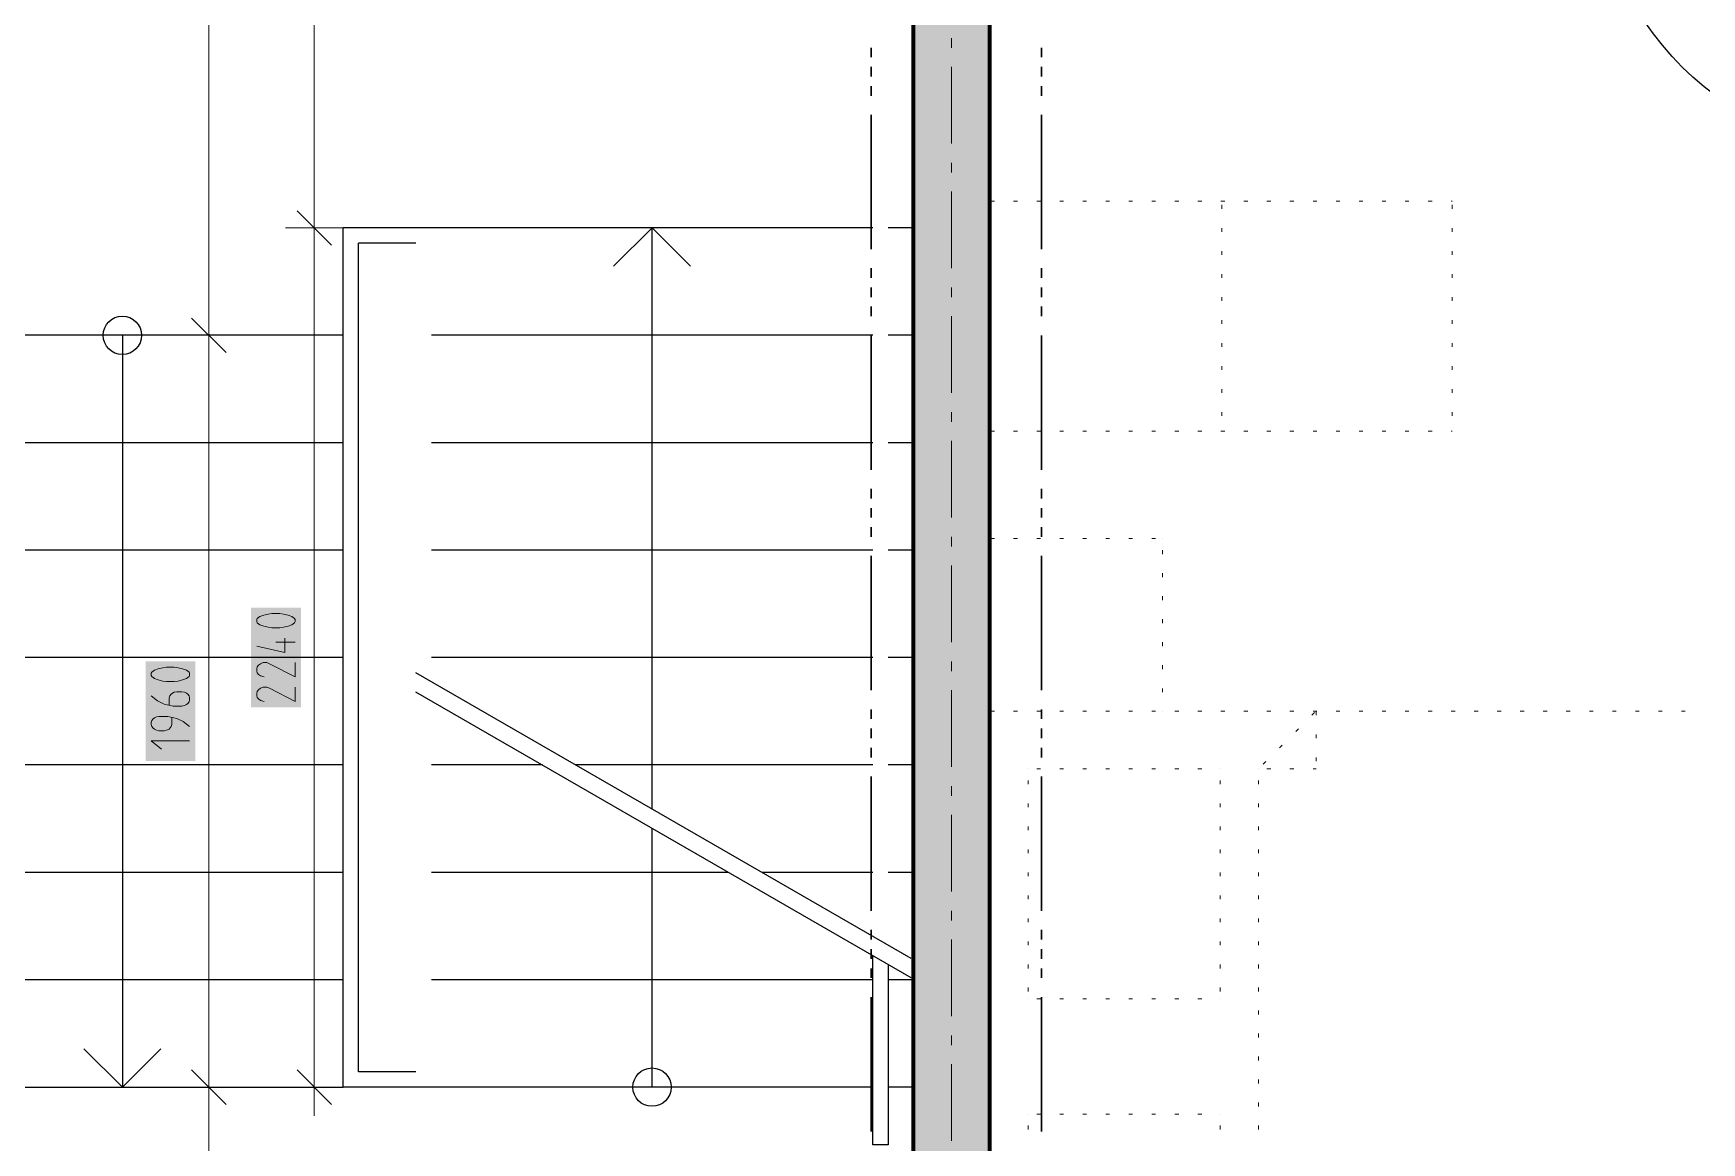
# Model space of a CAD drawing. Header units: millimetres. Extents: x 0 to 594, y 0 to 420.
# Drawn here: x 139.31 to 183.26, y 172.93 to 202.17 of the extents above; entities that cross this region are included whole.
import ezdxf

# ---------------------------------------------------------------- set-up
doc = ezdxf.new("R2010")
doc.units = ezdxf.units.MM
doc.header["$LTSCALE"] = 8
for name, color, linetype in [('PDF_Dvere', 7, 'Continuous'), ('PDF_Koty delkove', 7, 'Continuous'), ('PDF_Nabytek', 7, 'Continuous'), ('PDF_Osy hlavni', 7, 'Continuous'), ('PDF_Pozarni useky', 7, 'Continuous'), ('PDF_Schody 2D', 7, 'Continuous'), ('PDF_Steny obvodove nosne', 7, 'Continuous')]:
    doc.layers.add(name, color=color, linetype=linetype)

msp = doc.modelspace()

# ---------------------------------------------------------------- hatches: boundary and pattern name
at = {"layer": 'PDF_Steny obvodove nosne', "true_color": 0xc0c0c0, "transparency": 33554559}
msp.add_hatch(color=9, dxfattribs=at).paths.add_polyline_path([(164.505, 156.144), (164.505, 243.542), (162.483, 243.542), (162.483, 158.368), (162.483, 156.144)])

# ---------------------------------------------------------------- linework, layer by layer
at = {"layer": 'PDF_Dvere', "lineweight": 25}
msp.add_lwpolyline([(188.134, 206.995), (188.465, 206.995), (188.465, 198.908, -0.414213), (180.378, 206.995), (181.309, 206.995)], format="xyb", dxfattribs=at)
at = {"layer": 'PDF_Koty delkove', "lineweight": 18}
for points in [[(143.935, 138.502), (143.935, 148.114), (143.935, 154.678), (143.935, 158.419), (143.935, 174.392), (143.935, 177.336), (143.935, 194.207), (143.935, 194.825), (143.935, 261.386), (143.935, 264.115)], [(146.711, 174.392), (146.711, 197.037), (146.711, 215.791), (146.711, 219.835), (146.711, 243.694), (146.711, 258.858), (146.711, 261.386)], [(147.166, 196.583), (146.257, 197.492)], [(147.47, 197.037), (146.711, 197.037), (145.953, 197.037)], [(144.39, 193.752), (143.48, 194.662)], [(144.693, 194.207), (143.935, 194.207), (143.177, 194.207)], [(145.936, 186.228), (145.936, 185.85), (145.195, 186.012)], [(146.206, 186.12), (145.701, 186.12)], [(143.024, 185.461), (142.822, 185.461), (142.722, 185.447), (142.603, 185.42), (142.502, 185.38), (142.435, 185.326), (142.418, 185.299), (142.418, 185.245), (142.435, 185.218), (142.502, 185.164), (142.603, 185.124), (142.722, 185.096), (142.822, 185.082), (143.024, 185.082), (143.125, 185.096), (143.243, 185.124), (143.344, 185.164), (143.412, 185.218), (143.429, 185.245), (143.429, 185.299)], [(143.429, 185.299), (143.412, 185.326), (143.344, 185.38), (143.243, 185.42), (143.125, 185.447), (143.024, 185.461)], [(146.206, 185.58), (146.206, 185.202), (145.532, 185.553), (145.464, 185.58), (145.363, 185.58), (145.296, 185.553), (145.246, 185.513), (145.211, 185.472), (145.195, 185.418), (145.195, 185.364), (145.211, 185.31), (145.246, 185.27), (145.296, 185.229), (145.396, 185.202)], [(142.89, 184.462), (142.89, 184.651), (142.907, 184.705), (142.94, 184.745), (142.974, 184.772), (143.024, 184.799), (143.092, 184.813), (143.226, 184.813), (143.294, 184.799), (143.344, 184.772), (143.378, 184.745), (143.412, 184.705), (143.429, 184.651), (143.429, 184.597), (143.412, 184.543), (143.378, 184.502), (143.344, 184.476), (143.294, 184.448), (143.226, 184.434), (142.991, 184.434), (142.755, 184.489), (142.586, 184.57), (142.418, 184.705)], [(146.206, 184.932), (146.206, 184.554), (145.532, 184.905), (145.464, 184.932), (145.363, 184.932), (145.296, 184.905), (145.246, 184.865), (145.211, 184.824), (145.195, 184.77), (145.195, 184.716), (145.211, 184.662), (145.246, 184.622), (145.296, 184.581), (145.396, 184.554)], [(143.429, 183.895), (143.261, 184.03), (143.092, 184.111), (142.856, 184.165), (142.62, 184.165), (142.553, 184.151), (142.502, 184.124), (142.469, 184.097), (142.435, 184.057), (142.418, 184.003), (142.418, 183.949), (142.435, 183.895), (142.469, 183.854)], [(142.469, 183.854), (142.502, 183.828), (142.553, 183.8), (142.62, 183.786), (142.755, 183.786), (142.822, 183.8), (142.89, 183.828), (142.94, 183.895), (142.957, 183.949), (142.957, 184.138)], [(143.429, 183.516), (142.418, 183.516), (142.687, 183.301)], [(144.39, 173.937), (143.48, 174.847)], [(147.166, 173.937), (146.257, 174.847)], [(144.693, 174.392), (143.935, 174.392), (143.177, 174.392)], [(147.47, 174.392), (146.711, 174.392), (145.953, 174.392)], [(146.711, 174.392), (146.711, 173.634)]]:
    msp.add_lwpolyline(points, dxfattribs=at)
msp.add_lwpolyline([(145.801, 186.876), (145.598, 186.876), (145.498, 186.862), (145.38, 186.835), (145.279, 186.795), (145.211, 186.742), (145.195, 186.714), (145.195, 186.661), (145.211, 186.633), (145.279, 186.58), (145.38, 186.539), (145.498, 186.511), (145.598, 186.498), (145.801, 186.498), (145.902, 186.511), (146.02, 186.539), (146.121, 186.58), (146.189, 186.633), (146.206, 186.661), (146.206, 186.714), (146.189, 186.742), (146.121, 186.795), (146.02, 186.835), (145.902, 186.862)], close=True, dxfattribs=at)
at = {"layer": 'PDF_Koty delkove', "color": 7, "lineweight": 18, "true_color": 0xffffff, "transparency": 33554559}
for points in [[(146.358, 184.402), (146.358, 187.027), (145.043, 184.402), (145.043, 187.027)], [(143.581, 182.987), (143.581, 185.612), (142.267, 182.987), (142.267, 185.612)]]:
    msp.add_solid(points, dxfattribs=at)
at = {"layer": 'PDF_Nabytek', "lineweight": 13}
for points in [[(164.629, 197.745), (164.556, 197.745)], [(164.556, 197.745), (164.556, 197.745)], [(165.235, 197.745), (165.134, 197.745)], [(165.842, 197.745), (165.741, 197.745)], [(166.448, 197.745), (166.347, 197.745)], [(167.055, 197.745), (166.954, 197.745)], [(167.661, 197.745), (167.56, 197.745)], [(168.268, 197.745), (168.167, 197.745)], [(168.875, 197.745), (168.774, 197.745)], [(169.481, 197.745), (169.38, 197.745)], [(170.088, 197.745), (169.987, 197.745)], [(170.694, 197.745), (170.593, 197.745)], [(170.622, 197.745), (170.622, 197.745)], [(170.622, 197.541), (170.622, 197.642)], [(171.301, 197.745), (171.2, 197.745)], [(171.907, 197.745), (171.806, 197.745)], [(172.514, 197.745), (172.413, 197.745)], [(173.121, 197.745), (173.02, 197.745)], [(173.727, 197.745), (173.626, 197.745)], [(174.334, 197.745), (174.233, 197.745)], [(174.94, 197.745), (174.839, 197.745)], [(175.547, 197.745), (175.446, 197.745)], [(176.154, 197.745), (176.052, 197.745)], [(176.687, 197.745), (176.659, 197.745)], [(176.687, 197.745), (176.687, 197.745)], [(176.687, 197.745), (176.687, 197.745)], [(176.687, 197.745), (176.687, 197.745)], [(176.687, 197.642), (176.687, 197.541), (176.687, 197.642)], [(170.622, 196.934), (170.622, 197.035)], [(176.687, 197.035), (176.687, 196.934), (176.687, 197.035)], [(170.622, 196.327), (170.622, 196.429)], [(176.687, 196.429), (176.687, 196.327), (176.687, 196.429)], [(170.622, 195.721), (170.622, 195.822)], [(176.687, 195.822), (176.687, 195.721), (176.687, 195.822)], [(170.622, 195.114), (170.622, 195.215)], [(176.687, 195.215), (176.687, 195.114), (176.687, 195.215)], [(170.622, 194.508), (170.622, 194.609)], [(176.687, 194.609), (176.687, 194.508), (176.687, 194.609)], [(170.622, 193.901), (170.622, 194.002)], [(176.687, 194.002), (176.687, 193.901), (176.687, 194.002)], [(170.622, 193.295), (170.622, 193.396)], [(176.687, 193.396), (176.687, 193.295), (176.687, 193.396)], [(170.622, 192.688), (170.622, 192.789)], [(176.687, 192.688), (176.687, 192.789), (176.687, 192.688)], [(170.622, 192.081), (170.622, 192.182)], [(176.687, 192.081), (176.687, 192.182), (176.687, 192.081)], [(164.629, 191.679), (164.556, 191.679)], [(164.556, 191.679), (164.556, 191.679)], [(165.235, 191.679), (165.134, 191.679)], [(165.842, 191.679), (165.741, 191.679)], [(166.448, 191.679), (166.347, 191.679)], [(167.055, 191.679), (166.954, 191.679)], [(167.661, 191.679), (167.56, 191.679)], [(168.268, 191.679), (168.167, 191.679)], [(168.875, 191.679), (168.774, 191.679)], [(169.481, 191.679), (169.38, 191.679)], [(170.088, 191.679), (169.987, 191.679)], [(170.694, 191.679), (170.593, 191.679)], [(170.622, 191.679), (170.622, 191.679)], [(171.301, 191.679), (171.2, 191.679)], [(171.907, 191.679), (171.806, 191.679)], [(172.514, 191.679), (172.413, 191.679)], [(173.121, 191.679), (173.02, 191.679)], [(173.727, 191.679), (173.626, 191.679)], [(174.334, 191.679), (174.233, 191.679)], [(174.94, 191.679), (174.839, 191.679)], [(175.547, 191.679), (175.446, 191.679)], [(176.154, 191.679), (176.052, 191.679)], [(176.687, 191.679), (176.659, 191.679)], [(176.687, 191.679), (176.687, 191.679)], [(176.687, 191.679), (176.687, 191.679)], [(176.687, 191.679), (176.687, 191.679)], [(164.505, 188.849), (164.505, 188.849)], [(164.505, 188.849), (164.505, 188.849)], [(164.505, 188.442), (164.505, 188.543)], [(164.629, 188.849), (164.527, 188.849)], [(165.235, 188.849), (165.134, 188.849)], [(165.842, 188.849), (165.741, 188.849)], [(166.448, 188.849), (166.347, 188.849)], [(167.055, 188.849), (166.954, 188.849)], [(167.661, 188.849), (167.56, 188.849)], [(168.268, 188.849), (168.167, 188.849)], [(168.875, 188.849), (168.774, 188.849)], [(169.055, 188.849), (169.055, 188.849)], [(169.055, 188.849), (169.055, 188.849)], [(169.055, 188.442), (169.055, 188.543)], [(164.505, 187.835), (164.505, 187.936)], [(169.055, 187.835), (169.055, 187.936)], [(164.505, 187.229), (164.505, 187.33)], [(169.055, 187.229), (169.055, 187.33)], [(164.505, 186.622), (164.505, 186.723)], [(169.055, 186.622), (169.055, 186.723)], [(164.505, 186.016), (164.505, 186.117)], [(169.055, 186.016), (169.055, 186.117)], [(164.505, 185.409), (164.505, 185.51)], [(169.055, 185.409), (169.055, 185.51)], [(164.505, 184.802), (164.505, 184.903)], [(169.055, 184.802), (169.055, 184.903)], [(164.505, 184.299), (164.505, 184.299)], [(164.505, 184.299), (164.505, 184.299)], [(164.505, 184.299), (164.505, 184.299)], [(164.505, 184.196), (164.505, 184.297)], [(164.629, 184.299), (164.527, 184.299)], [(165.235, 184.299), (165.134, 184.299)], [(165.842, 184.299), (165.741, 184.299)], [(166.448, 184.299), (166.347, 184.299)], [(167.055, 184.299), (166.954, 184.299)], [(167.661, 184.299), (167.56, 184.299)], [(168.268, 184.299), (168.167, 184.299)], [(168.875, 184.299), (168.774, 184.299)], [(169.055, 184.299), (169.055, 184.299)], [(169.481, 184.299), (169.38, 184.299)], [(170.088, 184.299), (169.987, 184.299)], [(170.694, 184.299), (170.593, 184.299)], [(171.301, 184.299), (171.2, 184.299)], [(171.907, 184.299), (171.806, 184.299)], [(172.514, 184.299), (172.413, 184.299)], [(172.992, 184.193), (173.063, 184.264)], [(173.121, 184.299), (173.02, 184.299)], [(173.099, 184.299), (173.099, 184.299)], [(173.099, 184.299), (173.099, 184.299)], [(173.099, 184.196), (173.099, 184.297)], [(173.727, 184.299), (173.626, 184.299)], [(174.334, 184.299), (174.233, 184.299)], [(174.94, 184.299), (174.839, 184.299)], [(175.547, 184.299), (175.446, 184.299)], [(176.154, 184.299), (176.052, 184.299)], [(176.76, 184.299), (176.659, 184.299)], [(177.367, 184.299), (177.266, 184.299)], [(177.973, 184.299), (177.872, 184.299)], [(178.58, 184.299), (178.479, 184.299)], [(179.186, 184.299), (179.085, 184.299)], [(179.793, 184.299), (179.692, 184.299)], [(180.4, 184.299), (180.299, 184.299)], [(181.006, 184.299), (180.905, 184.299)], [(181.613, 184.299), (181.512, 184.299)], [(182.219, 184.299), (182.118, 184.299)], [(182.826, 184.299), (182.725, 184.299)], [(164.505, 183.589), (164.505, 183.69)], [(172.563, 183.764), (172.634, 183.835)], [(173.099, 183.589), (173.099, 183.69)], [(172.134, 183.335), (172.206, 183.406)], [(164.505, 182.983), (164.505, 183.084)], [(171.705, 182.906), (171.777, 182.977)], [(173.099, 182.983), (173.099, 183.084)], [(164.505, 182.376), (164.505, 182.477)], [(165.516, 182.783), (165.516, 182.783)], [(165.516, 182.783), (165.516, 182.783)], [(165.516, 182.376), (165.516, 182.477)], [(165.842, 182.783), (165.741, 182.783)], [(166.448, 182.783), (166.347, 182.783)], [(167.055, 182.783), (166.954, 182.783)], [(167.661, 182.783), (167.56, 182.783)], [(168.268, 182.783), (168.167, 182.783)], [(168.875, 182.783), (168.774, 182.783)], [(169.481, 182.783), (169.38, 182.783)], [(170.088, 182.783), (169.987, 182.783)], [(170.571, 182.783), (170.571, 182.783)], [(170.571, 182.783), (170.571, 182.783)], [(170.571, 182.376), (170.571, 182.477)], [(171.582, 182.783), (171.582, 182.783)], [(171.582, 182.783), (171.582, 182.783)], [(171.582, 182.783), (171.582, 182.783)], [(171.582, 182.376), (171.582, 182.477)], [(171.907, 182.783), (171.806, 182.783)], [(172.514, 182.783), (172.413, 182.783)], [(173.099, 182.783), (173.02, 182.783)], [(173.099, 182.783), (173.099, 182.783)], [(173.099, 182.783), (173.099, 182.783)], [(164.505, 181.769), (164.505, 181.871)], [(165.516, 181.769), (165.516, 181.871)], [(170.571, 181.769), (170.571, 181.871)], [(171.582, 181.769), (171.582, 181.871)], [(164.505, 181.163), (164.505, 181.264)], [(165.516, 181.163), (165.516, 181.264)], [(170.571, 181.163), (170.571, 181.264)], [(171.582, 181.163), (171.582, 181.264)], [(164.505, 180.556), (164.505, 180.657)], [(165.516, 180.556), (165.516, 180.657)], [(170.571, 180.556), (170.571, 180.657)], [(171.582, 180.556), (171.582, 180.657)], [(164.505, 179.95), (164.505, 180.051)], [(165.516, 179.95), (165.516, 180.051)], [(170.571, 179.95), (170.571, 180.051)], [(171.582, 179.95), (171.582, 180.051)], [(164.505, 179.343), (164.505, 179.444)], [(165.516, 179.343), (165.516, 179.444)], [(170.571, 179.343), (170.571, 179.444)], [(171.582, 179.343), (171.582, 179.444)], [(164.505, 178.737), (164.505, 178.838)], [(165.516, 178.737), (165.516, 178.838)], [(170.571, 178.737), (170.571, 178.838)], [(171.582, 178.737), (171.582, 178.838)], [(164.505, 178.13), (164.505, 178.231)], [(165.516, 178.13), (165.516, 178.231)], [(170.571, 178.13), (170.571, 178.231)], [(171.582, 178.13), (171.582, 178.231)], [(164.505, 177.523), (164.505, 177.625)], [(165.516, 177.523), (165.516, 177.625)], [(170.571, 177.523), (170.571, 177.625)], [(171.582, 177.523), (171.582, 177.625)], [(164.505, 176.917), (164.505, 177.018)], [(165.516, 176.917), (165.516, 177.018)], [(165.516, 176.717), (165.516, 176.717)], [(165.516, 176.717), (165.516, 176.717)], [(165.842, 176.717), (165.741, 176.717)], [(166.448, 176.717), (166.347, 176.717)], [(167.055, 176.717), (166.954, 176.717)], [(167.661, 176.717), (167.56, 176.717)], [(168.268, 176.717), (168.167, 176.717)], [(168.875, 176.717), (168.774, 176.717)], [(169.481, 176.717), (169.38, 176.717)], [(170.088, 176.717), (169.987, 176.717)], [(170.571, 176.917), (170.571, 177.018)], [(170.571, 176.717), (170.571, 176.717)], [(170.571, 176.717), (170.571, 176.717)], [(171.582, 176.917), (171.582, 177.018)], [(164.505, 176.31), (164.505, 176.411)], [(171.582, 176.31), (171.582, 176.411)], [(164.505, 175.704), (164.505, 175.805)], [(171.582, 175.704), (171.582, 175.805)], [(164.505, 175.097), (164.505, 175.198)], [(171.582, 175.097), (171.582, 175.198)], [(164.505, 174.491), (164.505, 174.592)], [(171.582, 174.491), (171.582, 174.592)], [(164.505, 173.884), (164.505, 173.985)], [(165.516, 173.684), (165.516, 173.684)], [(165.516, 173.684), (165.516, 173.684)], [(165.842, 173.684), (165.741, 173.684)], [(166.448, 173.684), (166.347, 173.684)], [(167.055, 173.684), (166.954, 173.684)], [(167.661, 173.684), (167.56, 173.684)], [(168.268, 173.684), (168.167, 173.684)], [(168.875, 173.684), (168.774, 173.684)], [(169.481, 173.684), (169.38, 173.684)], [(170.088, 173.684), (169.987, 173.684)], [(170.571, 173.684), (170.571, 173.684)], [(170.571, 173.684), (170.571, 173.684)], [(171.582, 173.884), (171.582, 173.985)], [(164.505, 173.277), (164.505, 173.378)], [(165.516, 173.277), (165.516, 173.378)], [(170.571, 173.277), (170.571, 173.378)], [(171.582, 173.277), (171.582, 173.378)]]:
    msp.add_lwpolyline(points, dxfattribs=at)
at = {"layer": 'PDF_Osy hlavni', "lineweight": 18}
for points in [[(163.494, 201.787), (163.494, 202.039)], [(163.494, 199.259), (163.494, 201.281)], [(163.494, 198.501), (163.494, 198.754)], [(163.494, 195.974), (163.494, 197.996)], [(163.494, 195.215), (163.494, 195.468)], [(163.494, 192.688), (163.494, 194.71)], [(163.494, 191.93), (163.494, 192.182)], [(163.494, 189.402), (163.494, 191.424)], [(163.494, 188.644), (163.494, 188.897)], [(163.494, 186.117), (163.494, 188.139)], [(163.494, 185.358), (163.494, 185.611)], [(163.494, 182.831), (163.494, 184.853)], [(163.494, 182.073), (163.494, 182.326)], [(163.494, 179.545), (163.494, 181.567)], [(163.494, 178.787), (163.494, 179.04)], [(163.494, 176.26), (163.494, 178.282)], [(163.494, 175.501), (163.494, 175.754)], [(163.494, 172.974), (163.494, 174.996)]]:
    msp.add_lwpolyline(points, dxfattribs=at)
at = {"layer": 'PDF_Pozarni useky', "lineweight": 30}
for points in [[(161.381, 201.534), (161.381, 201.787)], [(165.87, 201.534), (165.87, 201.787)], [(161.381, 201.028), (161.381, 201.281)], [(165.87, 201.028), (165.87, 201.281)], [(161.381, 200.523), (161.381, 200.776)], [(165.87, 200.523), (165.87, 200.776)], [(161.381, 196.479), (161.381, 200.017)], [(165.87, 196.479), (165.87, 200.017)], [(161.381, 195.721), (161.381, 195.974)], [(165.87, 195.721), (165.87, 195.974)], [(161.381, 195.215), (161.381, 195.468)], [(165.87, 195.215), (165.87, 195.468)], [(161.381, 194.71), (161.381, 194.963)], [(165.87, 194.71), (165.87, 194.963)], [(161.381, 190.666), (161.381, 194.204)], [(165.87, 190.666), (165.87, 194.204)], [(161.381, 189.908), (161.381, 190.161)], [(165.87, 189.908), (165.87, 190.161)], [(161.381, 189.402), (161.381, 189.655)], [(165.87, 189.402), (165.87, 189.655)], [(161.381, 188.897), (161.381, 189.15)], [(165.87, 188.897), (165.87, 189.15)], [(161.381, 184.853), (161.381, 188.391)], [(165.87, 184.853), (165.87, 188.391)], [(161.381, 184.095), (161.381, 184.347)], [(165.87, 184.095), (165.87, 184.347)], [(161.381, 183.589), (161.381, 183.842)], [(165.87, 183.589), (165.87, 183.842)], [(161.381, 183.084), (161.381, 183.336)], [(165.87, 183.084), (165.87, 183.336)], [(161.381, 179.04), (161.381, 182.578)], [(165.87, 179.04), (165.87, 182.578)], [(161.381, 178.282), (161.381, 178.534)], [(165.87, 178.282), (165.87, 178.534)], [(161.381, 177.776), (161.381, 178.029)], [(165.87, 177.776), (165.87, 178.029)], [(161.381, 177.271), (161.381, 177.523)], [(165.87, 177.271), (165.87, 177.523)], [(161.381, 173.227), (161.381, 176.765)], [(165.87, 173.227), (165.87, 176.765)]]:
    msp.add_lwpolyline(points, dxfattribs=at)
at = {"layer": 'PDF_Schody 2D', "lineweight": 25}
for points in [[(135.844, 174.392), (147.47, 174.392), (147.47, 197.037)], [(161.422, 197.037), (149.796, 197.037), (147.47, 197.037)], [(155.609, 197.037), (154.598, 196.026)], [(155.609, 181.721), (155.609, 197.037), (156.62, 196.026)], [(162.433, 197.037), (161.826, 197.037)], [(147.875, 174.796), (147.875, 196.633)], [(149.391, 196.633), (147.875, 196.633)], [(147.47, 194.207), (135.844, 194.207)], [(141.657, 194.207), (141.657, 174.392), (142.668, 175.403)], [(161.422, 194.207), (149.796, 194.207)], [(162.433, 194.207), (161.826, 194.207)], [(147.47, 191.376), (135.844, 191.376)], [(161.422, 191.376), (149.796, 191.376)], [(162.433, 191.376), (161.826, 191.376)], [(147.47, 188.545), (135.844, 188.545)], [(161.422, 188.545), (149.796, 188.545)], [(162.433, 188.545), (161.826, 188.545)], [(147.47, 185.715), (135.844, 185.715)], [(161.422, 185.715), (149.796, 185.715)], [(162.433, 185.715), (161.826, 185.715)], [(162.433, 177.781), (149.391, 185.311)], [(162.433, 177.276), (149.391, 184.805)], [(147.47, 182.884), (135.844, 182.884)], [(152.72, 182.884), (149.796, 182.884)], [(161.422, 182.884), (153.595, 182.884)], [(162.433, 182.884), (161.826, 182.884)], [(155.609, 174.392), (155.609, 181.216)], [(147.47, 180.053), (135.844, 180.053)], [(157.622, 180.053), (149.796, 180.053)], [(161.422, 180.053), (158.498, 180.053)], [(162.433, 180.053), (161.826, 180.053)], [(161.826, 177.626), (161.826, 177.525), (161.826, 172.875), (161.422, 172.875), (161.422, 177.86)], [(147.47, 177.223), (135.844, 177.223)], [(161.422, 177.223), (149.796, 177.223)], [(162.433, 177.223), (161.826, 177.223)], [(141.657, 174.392), (140.646, 175.403)], [(149.391, 174.796), (147.875, 174.796)], [(149.796, 174.392), (147.47, 174.392)], [(161.422, 174.392), (149.796, 174.392)], [(162.433, 174.392), (161.826, 174.392)]]:
    msp.add_lwpolyline(points, dxfattribs=at)
for centre, radius in [((141.657, 194.207), 0.506), ((155.609, 174.392), 0.505)]:
    msp.add_circle(centre, radius, dxfattribs=at)
at = {"layer": 'PDF_Steny obvodove nosne', "lineweight": 70}
msp.add_lwpolyline([(162.483, 156.144), (164.505, 156.144), (164.505, 158.52), (164.505, 240.964), (164.505, 243.542), (163.798, 243.542), (162.483, 243.542), (162.483, 242.228), (162.483, 221.301), (162.483, 219.986), (162.483, 217.105), (162.483, 215.791), (162.483, 158.368)], dxfattribs=at)

doc.saveas('drawing.dxf')
